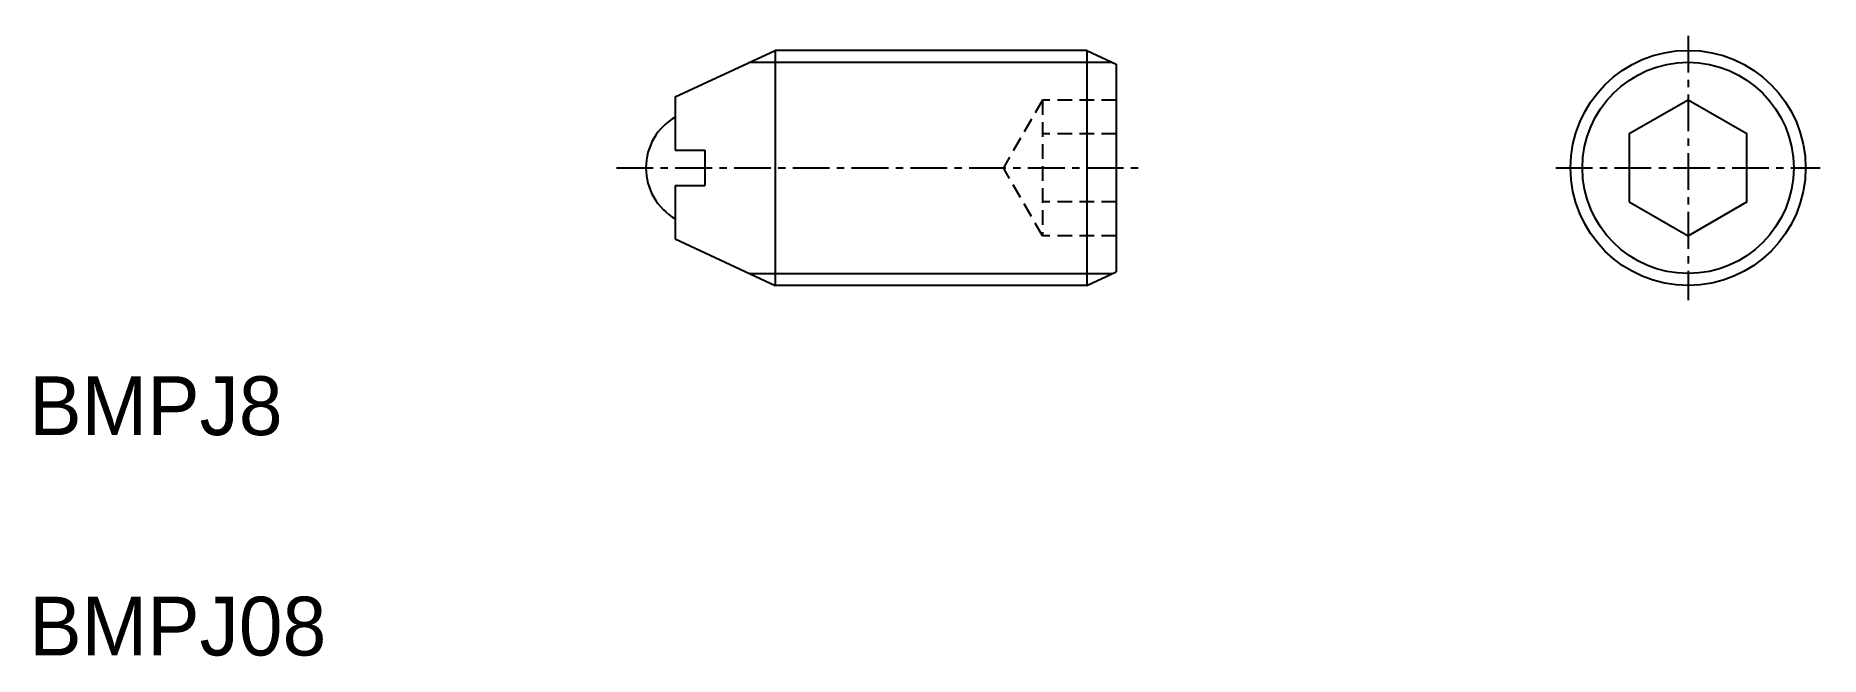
# Model space of a CAD drawing. Extents: x 123.5 to 184.2, y 109.5 to 130.6.
import ezdxf

# ---------------------------------------------------------------- set-up
doc = ezdxf.new("R2010")
doc.units = 0
doc.linetypes.add('CENTER', pattern=[2, 1.25, -0.25, 0.25, -0.25])
doc.linetypes.add('DASHED', pattern=[0.75, 0.5, -0.25])
doc.layers.get('0').update_dxf_attribs({"linetype": 'CONTINUOUS'})
doc.layers.add('CENTER', color=1, linetype='CENTER')

msp = doc.modelspace()

# ---------------------------------------------------------------- linework, layer by layer
at = {"color": 7, "linetype": 'CONTINUOUS'}
for p, q in [((145.216, 128.493), (148.616, 130.078)), ((159.216, 130.078), (148.616, 130.078)), ((148.616, 130.078), (148.616, 122.078)), ((159.216, 130.078), (160.216, 129.612)), ((159.216, 130.078), (159.216, 122.078)), ((160.216, 129.612), (160.216, 122.544)), ((145.216, 128.493), (145.216, 126.678)), ((160.216, 127.845), (160.216, 127.845)), ((145.216, 126.678), (146.216, 126.678)), ((146.216, 126.678), (146.216, 125.478)), ((160.216, 126.078), (160.216, 126.078)), ((145.216, 125.478), (145.216, 123.663)), ((145.216, 125.478), (146.216, 125.478)), ((145.216, 123.663), (148.616, 122.078)), ((159.216, 122.078), (148.616, 122.078)), ((159.216, 122.078), (160.216, 122.544))]:
    msp.add_line(p, q, dxfattribs=at)
at = {"color": 3, "linetype": 'CONTINUOUS'}
for p, q in [((147.745, 129.672), (160.087, 129.672)), ((147.745, 122.484), (160.087, 122.484))]:
    msp.add_line(p, q, dxfattribs=at)
at = {"color": 3, "linetype": 'DASHED'}
for p, q in [((157.716, 128.387), (156.383, 126.078)), ((160.216, 128.387), (157.716, 128.387)), ((157.716, 128.387), (157.716, 123.769)), ((160.216, 127.233), (157.716, 127.233)), ((157.716, 123.769), (156.383, 126.078)), ((160.216, 124.923), (157.716, 124.923)), ((160.216, 123.769), (157.716, 123.769))]:
    msp.add_line(p, q, dxfattribs=at)
at = {"color": 7, "linetype": 'CONTINUOUS'}
msp.add_lwpolyline([(177.677, 124.923), (179.677, 123.769), (181.677, 124.923), (181.677, 127.233), (179.677, 128.387), (177.677, 127.233)], close=True, dxfattribs=at)
msp.add_circle((179.677, 126.078), 4, dxfattribs=at)
at = {"color": 3, "linetype": 'CONTINUOUS'}
msp.add_circle((179.677, 126.078), 3.594, dxfattribs=at)
at = {"color": 7, "linetype": 'CONTINUOUS'}
msp.add_arc((146.216, 126.078), 2, 120, 240, dxfattribs=at)
at = {"layer": 'CENTER', "color": 1, "linetype": 'CENTER'}
for p, q in [((179.677, 130.578), (179.677, 121.578)), ((143.216, 126.078), (161.216, 126.078)), ((175.177, 126.078), (184.177, 126.078))]:
    msp.add_line(p, q, dxfattribs=at)

# ---------------------------------------------------------------- texts
at = {"color": 7, "linetype": 'CONTINUOUS'}
for s, p in [('BMPJ8', (123.233, 116.983)), ('BMPJ08', (123.233, 109.483))]:
    msp.add_text(s, height=2, dxfattribs=at).set_placement(p)

doc.saveas('drawing.dxf')
